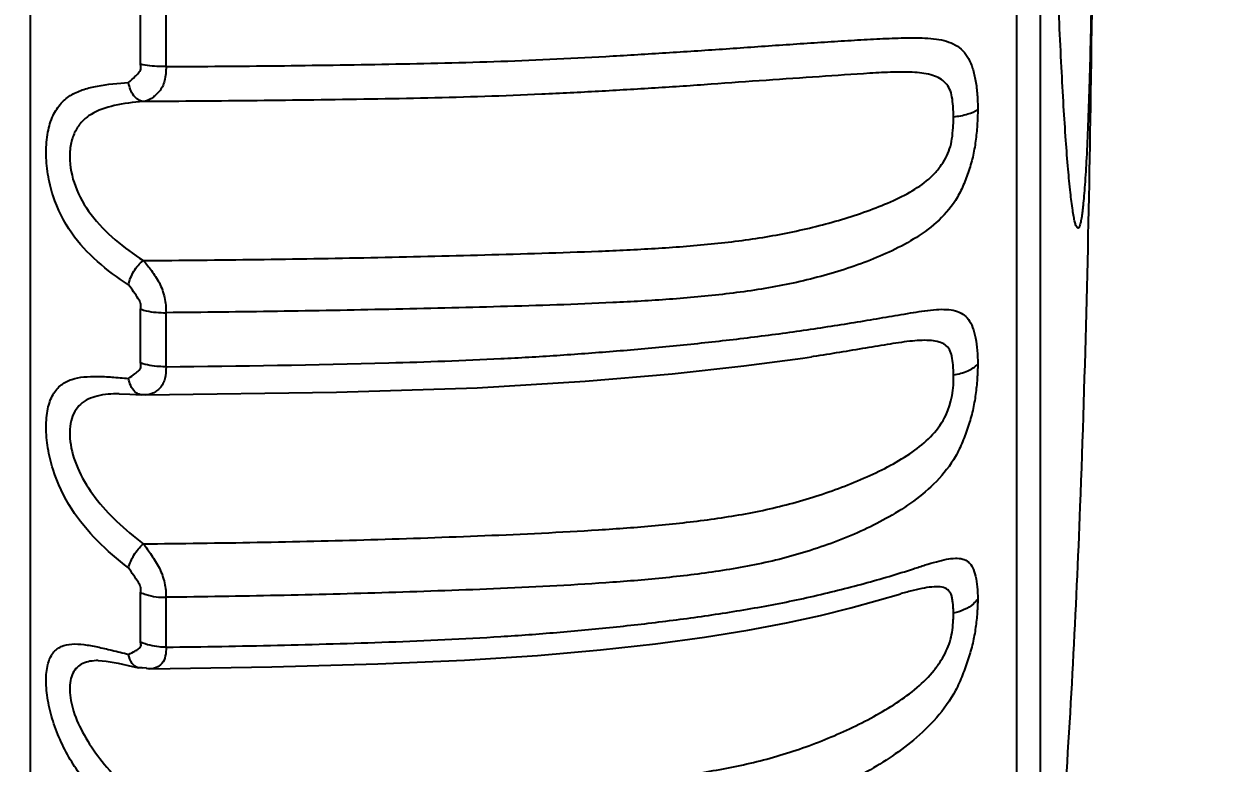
# Model space of a CAD drawing. Header units: millimetres. Extents: x 4086 to 8300, y 123 to 1549.
# Drawn here: x 7029.47 to 7038.3, y 688.19 to 693.67 of the extents above; entities that cross this region are included whole.
import ezdxf

# ---------------------------------------------------------------- set-up
doc = ezdxf.new("R2010")
doc.units = ezdxf.units.MM
doc.layers.add('00_COMPONENTS', color=7, linetype='Continuous')
doc.layers.add('尺寸', color=3, linetype='Continuous')
doc.styles.add('思源黑', font='SourceHanSansCN-Normal.ttf')
doc.dimstyles.get("Standard").update_dxf_attribs({"dimscale": 6, "dimtxt": 7, "dimasz": 3, "dimexe": 0.18, "dimexo": 0.0625, "dimgap": 0.8, "dimtad": 1, "dimtoh": 1, "dimdec": 1, "dimzin": 0, "dimdsep": 46, "dimtxsty": '思源黑', "dimcen": 0.09, "dimclrd": 256, "dimclre": 256, "dimclrt": 256, "dimadec": 0, "dimazin": 2, "dimtfac": 1, "dimtdec": 1, "dimtofl": 0, "dimtmove": 0, "dimatfit": 3, "dimfxl": 1, "dimtolj": 1, "dimtzin": 0, "dimarcsym": 0})

# ---------------------------------------------------------------- blocks, each defined once
blk = doc.blocks.new('*D486')
at = {"layer": 'Defpoints', "color": 0}
for p in [(6978.4428, 724.3654), (7025.5422, 680.9644), (7150.4242, 680.9644)]:
    blk.add_point(p, dxfattribs=at)
at = {"layer": '尺寸', "lineweight": -2}
for p, q in [((6978.6303, 724.3654), (7159.7675, 724.3654)), ((7159.2275, 715.3654), (7159.2275, 689.9644)), ((7025.7297, 680.9644), (7159.7675, 680.9644)), ((7159.2275, 680.9644), (7159.2275, 602.0342)), ((7159.2275, 602.0342), (7033.5816, 602.0342))]:
    blk.add_line(p, q, dxfattribs=at)
at = {"layer": '尺寸'}
for points in [[(7160.7275, 715.3654), (7157.7275, 715.3654), (7159.2275, 724.3654)], [(7157.7275, 689.9644), (7160.7275, 689.9644), (7159.2275, 680.9644)]]:
    blk.add_solid(points, dxfattribs=at)
at = {"layer": '尺寸', "insert": (7095.2045, 624.1576), "char_height": 21, "attachment_point": 5, "style": '思源黑'}
blk.add_mtext('\\A1;43.4', dxfattribs=at)

msp = doc.modelspace()

# ---------------------------------------------------------------- linework, layer by layer
at = {"layer": '00_COMPONENTS', "color": 7, "linetype": 'Continuous'}
for p, q in [((7036.8322, 685.0196), (7036.8322, 709.1095)), ((7037.0063, 686.06), (7037.0063, 708.0691)), ((7029.5142, 690.2862), (7029.5136, 705.3947)), ((7030.3321, 693.3743), (7030.3321, 693.7941)), ((7030.5209, 693.3574), (7030.5209, 693.779)), ((7030.3321, 691.1599), (7030.3321, 691.5586)), ((7030.5209, 691.1317), (7030.5209, 691.5324)), ((7035.3219, 691.208), (7035.3087, 691.206)), ((7030.1734, 690.9305), (7030.1729, 690.9305)), ((7030.3518, 690.9236), (7030.3395, 690.9235)), ((7030.3683, 690.9226), (7030.3519, 690.9235)), ((7029.5141, 688.7345), (7029.5142, 690.2862)), ((7030.3321, 689.0901), (7030.3321, 689.4581)), ((7035.972, 689.4493), (7035.9716, 689.4492)), ((7030.5209, 689.0522), (7030.5209, 689.4219)), ((7030.018, 688.9525), (7030.0176, 688.9525)), ((7030.3444, 688.898), (7030.3163, 688.8989)), ((7030.3443, 688.8983), (7030.375, 688.9023)), ((7029.5144, 687.4278), (7029.5141, 688.7345))]:
    msp.add_line(p, q, dxfattribs=at)
for points in [[(7030.3683, 690.9226), (7031.7848, 690.9432), (7032.8288, 690.9761), (7033.6291, 691.0239), (7034.2739, 691.0793), (7034.8063, 691.1383), (7035.2454, 691.1965), (7035.3088, 691.2056)], [(7030.1732, 690.9305), (7030.2528, 690.9288), (7030.3395, 690.9235)], [(7030.4005, 688.8906), (7031.3057, 688.9056), (7032.0928, 688.928), (7032.7343, 688.9558), (7033.2754, 688.9905), (7033.7424, 689.0319), (7034.1517, 689.0769), (7034.514, 689.1256), (7034.8368, 689.1774), (7035.123, 689.2316), (7035.375, 689.2873), (7035.5992, 689.3441), (7035.7964, 689.3991), (7035.9716, 689.449)], [(7030.0179, 688.9525), (7030.0762, 688.948), (7030.1654, 688.9324), (7030.2709, 688.9094), (7030.3163, 688.8989)]]:
    msp.add_lwpolyline(points, dxfattribs=at)
for points, knots in [([(7037.0063, 686.06), (7037.0814, 686.6265), (7037.2046, 687.9704), (7037.3234, 690.3376), (7037.3957, 693.4381), (7037.4084, 695.762), (7037.4084, 697.0646)], [0, 0, 0, 0, 0.155586, 0.367245, 0.645306, 1, 1, 1, 1]), ([(7037.278, 692.1638), (7037.2744, 692.1683), (7037.2685, 692.1824), (7037.261, 692.2091), (7037.2532, 692.247), (7037.2413, 692.3193), (7037.2271, 692.4369), (7037.2107, 692.6097), (7037.1942, 692.8234), (7037.1778, 693.0758), (7037.1619, 693.3647), (7037.1406, 693.8142), (7037.1174, 694.4438), (7037.0964, 695.2638), (7037.0829, 696.1476), (7037.0799, 696.7547), (7037.0799, 697.0637)], [0, 0, 0, 0, 0.003498, 0.009145, 0.01701, 0.027104, 0.053918, 0.089383, 0.133173, 0.184874, 0.243989, 0.309954, 0.459865, 0.629006, 0.81121, 1, 1, 1, 1]), ([(7037.4077, 697.0637), (7037.4077, 696.738), (7037.4066, 696.0996), (7037.4015, 695.1737), (7037.3938, 694.4429), (7037.3852, 693.9048), (7037.3779, 693.5459), (7037.3695, 693.2225), (7037.36, 692.9377), (7037.3494, 692.6947), (7037.3393, 692.5196), (7037.3303, 692.4022), (7037.3246, 692.3411), (7037.3198, 692.2982), (7037.3163, 692.2706), (7037.3128, 692.246), (7037.3084, 692.2194), (7037.3028, 692.1929), (7037.2965, 692.1728), (7037.2878, 692.1571), (7037.2798, 692.1615), (7037.278, 692.1638)], [0, 0, 0, 0, 0.198538, 0.389239, 0.564531, 0.644164, 0.717355, 0.783346, 0.84145, 0.891056, 0.931645, 0.948422, 0.962796, 0.96907, 0.974732, 0.979779, 0.984209, 0.99122, 0.995803, 0.998181, 1, 1, 1, 1]), ([(7030.5209, 693.3574), (7030.7962, 693.3587), (7031.3471, 693.363), (7032.1745, 693.375), (7032.8654, 693.3903), (7033.4196, 693.4139), (7033.8369, 693.4362), (7034.2556, 693.4614), (7034.6752, 693.4894), (7035.0242, 693.5142), (7035.3008, 693.5331), (7035.5022, 693.5462), (7035.6962, 693.5583), (7035.8829, 693.5676), (7036.0615, 693.5725), (7036.2046, 693.5691), (7036.3092, 693.5481), (7036.377, 693.521), (7036.4336, 693.4774), (7036.4764, 693.4167), (7036.5071, 693.3403), (7036.5278, 693.2496), (7036.5376, 693.166), (7036.5415, 693.0948), (7036.5413, 693.0582), (7036.5417, 693.0397)], [0, 0, 0, 0, 0.129087, 0.258403, 0.388118, 0.453201, 0.518528, 0.584124, 0.649959, 0.715734, 0.748248, 0.779973, 0.810379, 0.839456, 0.867607, 0.894224, 0.906309, 0.917489, 0.928171, 0.939319, 0.951912, 0.966556, 0.982849, 0.991327, 1, 1, 1, 1]), ([(7030.2422, 693.2392), (7030.2583, 693.2537), (7030.284, 693.2773), (7030.3157, 693.309), (7030.335, 693.3336), (7030.335, 693.3569), (7030.3329, 693.3684), (7030.3322, 693.3743)], [0, 0, 0, 0, 0.37823, 0.605397, 0.794704, 0.894788, 1, 1, 1, 1]), ([(7030.5209, 693.3574), (7030.5041, 693.3573), (7030.4409, 693.3584), (7030.3775, 693.3648), (7030.3322, 693.3749)], [0, 0, 0, 0, 0.266211, 1, 1, 1, 1]), ([(7030.5209, 693.3574), (7030.5206, 693.3222), (7030.5164, 693.2709), (7030.4957, 693.2083), (7030.4707, 693.1721), (7030.4422, 693.1438), (7030.4053, 693.1147), (7030.3731, 693.1015), (7030.3519, 693.0987)], [0, 0, 0, 0, 0.313894, 0.452836, 0.581934, 0.701752, 0.809824, 1, 1, 1, 1]), ([(7030.2427, 691.7392), (7030.1618, 691.7917), (7030.0069, 691.9043), (7029.8044, 692.1211), (7029.6895, 692.3514), (7029.6407, 692.559), (7029.6266, 692.718), (7029.6386, 692.8651), (7029.6746, 692.9907), (7029.7367, 693.0876), (7029.8185, 693.1528), (7029.9119, 693.1918), (7030.0531, 693.2248), (7030.1649, 693.2345), (7030.2424, 693.2394)], [0, 0, 0, 0, 0.135684, 0.268293, 0.4137, 0.49135, 0.567482, 0.637237, 0.69796, 0.749524, 0.796425, 0.842713, 0.890848, 1, 1, 1, 1]), ([(7030.3518, 693.0987), (7030.3246, 693.101), (7030.2841, 693.1316), (7030.255, 693.1868), (7030.2455, 693.2213), (7030.2425, 693.2394)], [0, 0, 0, 0, 0.435978, 0.706684, 1, 1, 1, 1]), ([(7036.3627, 692.9854), (7036.3637, 692.9984), (7036.3605, 693.0244), (7036.358, 693.0737), (7036.3527, 693.13), (7036.3373, 693.1903), (7036.2951, 693.2538), (7036.2019, 693.301), (7036.0677, 693.3176), (7035.9109, 693.3172), (7035.6744, 693.305), (7035.3601, 693.2812), (7034.9674, 693.2562), (7034.5615, 693.2256), (7034.147, 693.1979), (7033.7283, 693.1732), (7033.3071, 693.1511), (7032.744, 693.1293), (7032.04, 693.1151), (7031.1957, 693.1037), (7030.6331, 693.0999), (7030.3518, 693.0987)], [0, 0, 0, 0, 0.006283, 0.012481, 0.023789, 0.033476, 0.04207, 0.059684, 0.081335, 0.106922, 0.134993, 0.19524, 0.258529, 0.324251, 0.391016, 0.458337, 0.526014, 0.593862, 0.729408, 0.864679, 1, 1, 1, 1]), ([(7030.3518, 693.0987), (7030.2791, 693.0924), (7030.1463, 693.0775), (7029.9885, 693.0266), (7029.8947, 692.9526), (7029.843, 692.8796), (7029.8128, 692.7897), (7029.7995, 692.6498), (7029.8381, 692.4609), (7030.0038, 692.1744), (7030.2072, 692.013), (7030.3519, 691.9191)], [0, 0, 0, 0, 0.125155, 0.229677, 0.278387, 0.327721, 0.380979, 0.439201, 0.56739, 0.704056, 1, 1, 1, 1]), ([(7030.3519, 691.9192), (7030.6332, 691.9214), (7031.1958, 691.926), (7032.04, 691.9405), (7032.7438, 691.9575), (7033.3069, 691.9736), (7033.7281, 691.9881), (7034.1471, 692.0076), (7034.5621, 692.0395), (7034.97, 692.0889), (7035.3642, 692.1725), (7035.6788, 692.2668), (7035.9145, 692.3613), (7036.0749, 692.4421), (7036.1915, 692.529), (7036.2632, 692.6127), (7036.3053, 692.6779), (7036.3363, 692.7475), (7036.3521, 692.8238), (7036.3586, 692.8908), (7036.3614, 692.9454), (7036.363, 692.9722), (7036.3627, 692.9854)], [0, 0, 0, 0, 0.131205, 0.262362, 0.393754, 0.459519, 0.525094, 0.590315, 0.655097, 0.719199, 0.781774, 0.842782, 0.872124, 0.900093, 0.926421, 0.939205, 0.951321, 0.962491, 0.974503, 0.987476, 0.993884, 1, 1, 1, 1]), ([(7036.5417, 693.0397), (7036.5421, 693.0207), (7036.5403, 692.9822), (7036.5365, 692.9038), (7036.5273, 692.8045), (7036.5065, 692.6866), (7036.4724, 692.573), (7036.4313, 692.4644), (7036.3626, 692.332), (7036.2409, 692.1956), (7036.0677, 692.0751), (7035.8859, 691.979), (7035.6979, 691.9014), (7035.4357, 691.8142), (7035.0947, 691.7288), (7034.6755, 691.6682), (7034.2553, 691.6298), (7033.6978, 691.5982), (7033.0039, 691.5765), (7032.1741, 691.5566), (7031.3469, 691.541), (7030.7961, 691.5352), (7030.5209, 691.5324)], [0, 0, 0, 0, 0.008448, 0.017114, 0.034941, 0.052776, 0.070273, 0.087582, 0.104379, 0.136379, 0.167608, 0.197879, 0.22766, 0.257998, 0.320729, 0.383671, 0.446214, 0.508404, 0.632012, 0.754982, 0.877614, 1, 1, 1, 1]), ([(7036.3627, 692.9854), (7036.3983, 692.9893), (7036.4601, 693.0006), (7036.5199, 693.0242), (7036.5417, 693.0401)], [0, 0, 0, 0, 0.570313, 1, 1, 1, 1]), ([(7030.2427, 691.7392), (7030.2494, 691.7746), (7030.2774, 691.8415), (7030.3235, 691.8983), (7030.3519, 691.9191)], [0, 0, 0, 0, 0.506057, 1, 1, 1, 1]), ([(7030.3519, 691.9192), (7030.3745, 691.8963), (7030.4056, 691.857), (7030.4434, 691.8001), (7030.4829, 691.7368), (7030.5066, 691.6636), (7030.5199, 691.5886), (7030.5193, 691.5508), (7030.5209, 691.5324)], [0, 0, 0, 0, 0.222795, 0.34543, 0.473656, 0.738929, 0.871761, 1, 1, 1, 1]), ([(7030.3321, 691.5586), (7030.333, 691.5648), (7030.3356, 691.5779), (7030.3328, 691.6052), (7030.3009, 691.6607), (7030.2677, 691.7051), (7030.2427, 691.7392)], [0, 0, 0, 0, 0.091457, 0.191406, 0.389416, 1, 1, 1, 1]), ([(7030.3321, 691.5586), (7030.3458, 691.554), (7030.4074, 691.5375), (7030.4716, 691.5319), (7030.5209, 691.5324)], [0, 0, 0, 0, 0.225841, 1, 1, 1, 1]), ([(7030.5209, 691.1317), (7031.0719, 691.1366), (7031.8994, 691.1499), (7032.8655, 691.1826), (7033.4195, 691.2151), (7033.8369, 691.2461), (7034.2557, 691.2831), (7034.6753, 691.327), (7035.0244, 691.37), (7035.3007, 691.4094), (7035.5021, 691.4403), (7035.6961, 691.4719), (7035.8827, 691.5033), (7036.0608, 691.534), (7036.2025, 691.5563), (7036.3073, 691.5588), (7036.3743, 691.5501), (7036.432, 691.526), (7036.4767, 691.4821), (7036.5077, 691.42), (7036.5279, 691.3419), (7036.5403, 691.2505), (7036.541, 691.1855), (7036.5417, 691.1518)], [0, 0, 0, 0, 0.260747, 0.391677, 0.457398, 0.5234, 0.589726, 0.656371, 0.723086, 0.756147, 0.788464, 0.81949, 0.849206, 0.878007, 0.905048, 0.916974, 0.927501, 0.936824, 0.946002, 0.956473, 0.969271, 0.984072, 1, 1, 1, 1]), ([(7036.3627, 691.0713), (7036.3637, 691.0837), (7036.3605, 691.1083), (7036.3579, 691.1544), (7036.3526, 691.2057), (7036.3358, 691.2595), (7036.3005, 691.2972), (7036.2528, 691.318), (7036.1712, 691.3312), (7036.0487, 691.324), (7035.8865, 691.2998), (7035.6414, 691.2585), (7035.4516, 691.2267), (7035.322, 691.2076)], [0, 0, 0, 0, 0.030303, 0.059811, 0.112686, 0.156132, 0.194298, 0.234379, 0.280659, 0.394546, 0.531199, 0.680795, 1, 1, 1, 1]), ([(7030.2425, 691.045), (7030.2586, 691.0563), (7030.2843, 691.0748), (7030.3159, 691.0998), (7030.3353, 691.1212), (7030.3349, 691.143), (7030.3329, 691.154), (7030.3321, 691.1599)], [0, 0, 0, 0, 0.375747, 0.599423, 0.783728, 0.886948, 1, 1, 1, 1]), ([(7030.5209, 691.1317), (7030.5041, 691.1316), (7030.4404, 691.1334), (7030.3764, 691.1441), (7030.3322, 691.1598)], [0, 0, 0, 0, 0.264109, 1, 1, 1, 1]), ([(7030.5209, 691.1317), (7030.5207, 691.1013), (7030.5174, 691.0573), (7030.4991, 691.0043), (7030.4778, 690.9739), (7030.4515, 690.9521), (7030.4169, 690.9304), (7030.3872, 690.9228), (7030.3683, 690.9226)], [0, 0, 0, 0, 0.316015, 0.45177, 0.576755, 0.695308, 0.803879, 1, 1, 1, 1]), ([(7036.5417, 691.1518), (7036.5421, 691.1339), (7036.5403, 691.0974), (7036.5365, 691.0219), (7036.5272, 690.9245), (7036.5062, 690.8067), (7036.472, 690.69), (7036.431, 690.5752), (7036.3626, 690.431), (7036.242, 690.2773), (7036.0692, 690.1335), (7035.8873, 690.0164), (7035.699, 689.9202), (7035.4374, 689.8111), (7035.097, 689.702), (7034.6766, 689.6209), (7034.2559, 689.567), (7033.6983, 689.5198), (7033.0042, 689.4851), (7032.1742, 689.4556), (7031.347, 689.434), (7030.7961, 689.4258), (7030.5209, 689.4219)], [0, 0, 0, 0, 0.007875, 0.016062, 0.033243, 0.050857, 0.068586, 0.086622, 0.104442, 0.138529, 0.171448, 0.202904, 0.233463, 0.264304, 0.327447, 0.390197, 0.452276, 0.51388, 0.636174, 0.757774, 0.879015, 1, 1, 1, 1]), ([(7036.3627, 691.0713), (7036.3988, 691.0773), (7036.4632, 691.0946), (7036.5215, 691.1302), (7036.5417, 691.1518)], [0, 0, 0, 0, 0.552774, 1, 1, 1, 1]), ([(7030.2426, 689.6395), (7030.1612, 689.7016), (7030.0061, 689.8338), (7029.8066, 690.075), (7029.6912, 690.3163), (7029.6412, 690.526), (7029.6267, 690.6783), (7029.638, 690.8133), (7029.6737, 690.9234), (7029.7379, 691.0011), (7029.8213, 691.0427), (7029.9138, 691.0588), (7030.0137, 691.0611), (7030.1242, 691.056), (7030.2011, 691.049), (7030.2424, 691.045)], [0, 0, 0, 0, 0.145737, 0.289019, 0.44267, 0.521148, 0.595062, 0.659509, 0.712941, 0.75724, 0.798965, 0.842683, 0.889987, 0.940959, 1, 1, 1, 1]), ([(7030.3154, 690.9296), (7030.3061, 690.9336), (7030.2671, 690.9608), (7030.2486, 691.009), (7030.2425, 691.045)], [0, 0, 0, 0, 0.217319, 1, 1, 1, 1]), ([(7030.3519, 689.8185), (7030.6332, 689.8214), (7031.1958, 689.8282), (7032.0401, 689.8482), (7032.8845, 689.878), (7033.5875, 689.911), (7034.1474, 689.9514), (7034.5628, 689.9974), (7034.9715, 690.0649), (7035.3663, 690.173), (7035.6802, 690.2926), (7035.9155, 690.4093), (7036.1224, 690.535), (7036.3304, 690.7431), (7036.3652, 690.9694), (7036.3627, 691.0713)], [0, 0, 0, 0, 0.130304, 0.260571, 0.391098, 0.521628, 0.586503, 0.651047, 0.715132, 0.778154, 0.840263, 0.870458, 0.899518, 0.952805, 1, 1, 1, 1]), ([(7030.173, 690.9305), (7030.1184, 690.9302), (7030.0174, 690.9257), (7029.8985, 690.8745), (7029.8394, 690.7996), (7029.8132, 690.7279), (7029.8038, 690.6442), (7029.8143, 690.516), (7029.8709, 690.3466), (7029.992, 690.1558), (7030.1553, 689.9768), (7030.2832, 689.8705), (7030.3519, 689.8184)], [0, 0, 0, 0, 0.10537, 0.194448, 0.238251, 0.286153, 0.339897, 0.399785, 0.533553, 0.679738, 0.833404, 1, 1, 1, 1]), ([(7030.2427, 689.6394), (7030.2497, 689.673), (7030.2798, 689.7385), (7030.3243, 689.7947), (7030.3519, 689.8184)], [0, 0, 0, 0, 0.485795, 1, 1, 1, 1]), ([(7030.3519, 689.8185), (7030.3742, 689.7921), (7030.4051, 689.7486), (7030.4431, 689.6873), (7030.4823, 689.6219), (7030.5063, 689.5487), (7030.5199, 689.4754), (7030.5193, 689.4393), (7030.5209, 689.4219)], [0, 0, 0, 0, 0.235673, 0.362339, 0.492595, 0.754788, 0.88133, 1, 1, 1, 1]), ([(7030.5209, 689.0522), (7030.7962, 689.0556), (7031.3471, 689.065), (7032.1746, 689.0888), (7032.8656, 689.1197), (7033.4197, 689.1604), (7033.8371, 689.1993), (7034.2561, 689.2471), (7034.676, 689.306), (7035.0936, 689.3779), (7035.434, 689.4553), (7035.6966, 689.5234), (7035.8835, 689.5761), (7036.034, 689.6234), (7036.1501, 689.6614), (7036.2317, 689.6861), (7036.3063, 689.7043), (7036.372, 689.7132), (7036.4287, 689.7099), (7036.4762, 689.686), (7036.5086, 689.639), (7036.5282, 689.5748), (7036.5404, 689.4962), (7036.541, 689.4391), (7036.5417, 689.4091)], [0, 0, 0, 0, 0.130911, 0.26208, 0.393724, 0.459838, 0.526275, 0.593108, 0.660378, 0.727935, 0.79456, 0.826359, 0.856972, 0.886867, 0.901405, 0.91508, 0.927387, 0.937913, 0.946519, 0.954029, 0.962266, 0.972882, 0.98576, 1, 1, 1, 1]), ([(7030.3321, 689.4581), (7030.333, 689.4638), (7030.3356, 689.4758), (7030.3326, 689.5022), (7030.3003, 689.558), (7030.2675, 689.6041), (7030.2426, 689.6395)], [0, 0, 0, 0, 0.083005, 0.177005, 0.374777, 1, 1, 1, 1]), ([(7030.3321, 689.4581), (7030.3456, 689.452), (7030.4061, 689.4294), (7030.4714, 689.4213), (7030.5209, 689.422)], [0, 0, 0, 0, 0.230504, 1, 1, 1, 1]), ([(7036.3627, 689.3048), (7036.3632, 689.3111), (7036.362, 689.3237), (7036.3601, 689.3482), (7036.3578, 689.3772), (7036.3538, 689.4094), (7036.3474, 689.4376), (7036.3368, 689.4611), (7036.3154, 689.485), (7036.2734, 689.5006), (7036.2138, 689.5007), (7036.1424, 689.491), (7036.0604, 689.4727), (7036.0025, 689.4574), (7035.9721, 689.4491)], [0, 0, 0, 0, 0.034967, 0.069942, 0.136373, 0.196799, 0.250067, 0.296269, 0.338256, 0.425232, 0.533598, 0.667702, 0.824752, 1, 1, 1, 1]), ([(7036.5417, 689.4091), (7036.5421, 689.3927), (7036.5403, 689.359), (7036.5364, 689.2884), (7036.527, 689.1952), (7036.5058, 689.0804), (7036.4715, 688.9635), (7036.4306, 688.8452), (7036.3622, 688.6925), (7036.2422, 688.5252), (7036.0701, 688.3624), (7035.8882, 688.2273), (7035.6997, 688.1149), (7035.4388, 687.9867), (7035.0991, 687.8566), (7034.6775, 687.757), (7034.2563, 687.6889), (7033.6987, 687.6272), (7033.0045, 687.5803), (7032.1743, 687.5419), (7031.347, 687.515), (7030.7961, 687.5044), (7030.5209, 687.4997)], [0, 0, 0, 0, 0.007142, 0.014685, 0.030865, 0.047894, 0.065498, 0.083909, 0.10244, 0.138227, 0.172715, 0.205367, 0.236774, 0.268219, 0.332013, 0.394812, 0.456652, 0.51788, 0.639252, 0.759849, 0.880058, 1, 1, 1, 1]), ([(7036.5417, 689.4091), (7036.5326, 689.3965), (7036.4845, 689.3449), (7036.4159, 689.3162), (7036.3627, 689.3048)], [0, 0, 0, 0, 0.222498, 1, 1, 1, 1]), ([(7030.5336, 687.8987), (7030.8073, 687.9026), (7031.3548, 687.9124), (7032.1765, 687.9392), (7032.9983, 687.9783), (7033.6823, 688.0236), (7034.2265, 688.0801), (7034.6301, 688.1411), (7035.0273, 688.2284), (7035.4095, 688.3604), (7035.7125, 688.5014), (7035.9385, 688.6354), (7036.0921, 688.7465), (7036.2018, 688.855), (7036.2689, 688.9508), (7036.3083, 689.0207), (7036.3373, 689.0904), (7036.3523, 689.1624), (7036.3587, 689.2233), (7036.3615, 689.271), (7036.363, 689.2938), (7036.3627, 689.3048)], [0, 0, 0, 0, 0.129511, 0.259004, 0.38885, 0.518633, 0.583195, 0.647574, 0.711677, 0.775214, 0.838457, 0.86941, 0.899355, 0.92797, 0.941837, 0.954566, 0.965849, 0.977406, 0.989207, 0.994802, 1, 1, 1, 1]), ([(7030.2425, 688.9989), (7030.2585, 689.0067), (7030.2841, 689.0193), (7030.3132, 689.0364), (7030.3289, 689.048), (7030.3377, 689.0655), (7030.3335, 689.0798), (7030.3322, 689.0901)], [0, 0, 0, 0, 0.376223, 0.598127, 0.715065, 0.77959, 1, 1, 1, 1]), ([(7030.5209, 689.0522), (7030.5041, 689.052), (7030.4397, 689.0545), (7030.3751, 689.0695), (7030.3322, 689.0901)], [0, 0, 0, 0, 0.261357, 1, 1, 1, 1]), ([(7030.2425, 687.7227), (7030.1609, 687.7929), (7030.0061, 687.9408), (7029.809, 688.1997), (7029.6931, 688.4469), (7029.6418, 688.6538), (7029.6269, 688.7958), (7029.6371, 688.9157), (7029.6689, 688.9967), (7029.709, 689.0386), (7029.7548, 689.0659), (7029.8247, 689.0792), (7029.9153, 689.0732), (7030.0142, 689.0544), (7030.1242, 689.0285), (7030.2012, 689.0094), (7030.2425, 688.9989)], [0, 0, 0, 0, 0.155314, 0.307825, 0.467291, 0.544866, 0.614726, 0.67232, 0.717422, 0.736589, 0.755003, 0.793433, 0.836919, 0.885572, 0.938542, 1, 1, 1, 1]), ([(7030.5209, 689.0522), (7030.5205, 689.0102), (7030.515, 688.9413), (7030.449, 688.8986), (7030.4163, 688.8908), (7030.4005, 688.8906)], [0, 0, 0, 0, 0.55964, 0.789563, 1, 1, 1, 1]), ([(7030.0176, 688.9525), (7029.9971, 688.9524), (7029.9582, 688.9497), (7029.9039, 688.9342), (7029.8587, 688.9047), (7029.8268, 688.8595), (7029.8091, 688.8019), (7029.8028, 688.7051), (7029.8319, 688.5653), (7029.911, 688.3935), (7030.0284, 688.221), (7030.1768, 688.0522), (7030.2907, 687.948), (7030.3519, 687.8961)], [0, 0, 0, 0, 0.044766, 0.084785, 0.122023, 0.160225, 0.203024, 0.252228, 0.370601, 0.510059, 0.663433, 0.824677, 1, 1, 1, 1]), ([(7030.3163, 688.8989), (7030.2976, 688.9033), (7030.2606, 688.9329), (7030.2467, 688.9754), (7030.2425, 688.9989)], [0, 0, 0, 0, 0.446787, 1, 1, 1, 1])]:
    msp.add_open_spline(points, degree=3, knots=knots, dxfattribs=at)
for points in [[(7030.3395, 690.9235), (7030.3313, 690.9241), (7030.323, 690.9262), (7030.3154, 690.9296)], [(7030.4005, 688.8906), (7030.3921, 688.8905), (7030.3837, 688.8914), (7030.3756, 688.8929)]]:
    msp.add_open_spline(points, degree=3, dxfattribs=at)

# ---------------------------------------------------------------- dimensions: what is measured, and where the dimension line sits
at = {"layer": '尺寸'}
dim = msp.add_linear_dim(base=(7159.2275, 680.9644), p1=(6978.4428, 724.3654), p2=(7025.5422, 680.9644), angle=90, dimstyle='Standard', override={"dimscale": 3, "dimtxt": 7, "dimtxsty": '思源黑'}, dxfattribs=at)
dim.commit()
dim.dimension.update_dxf_attribs({"geometry": '*D486', "text_midpoint": (7095.2045, 602.0342), "dimtype": 160})

doc.saveas('drawing.dxf')
